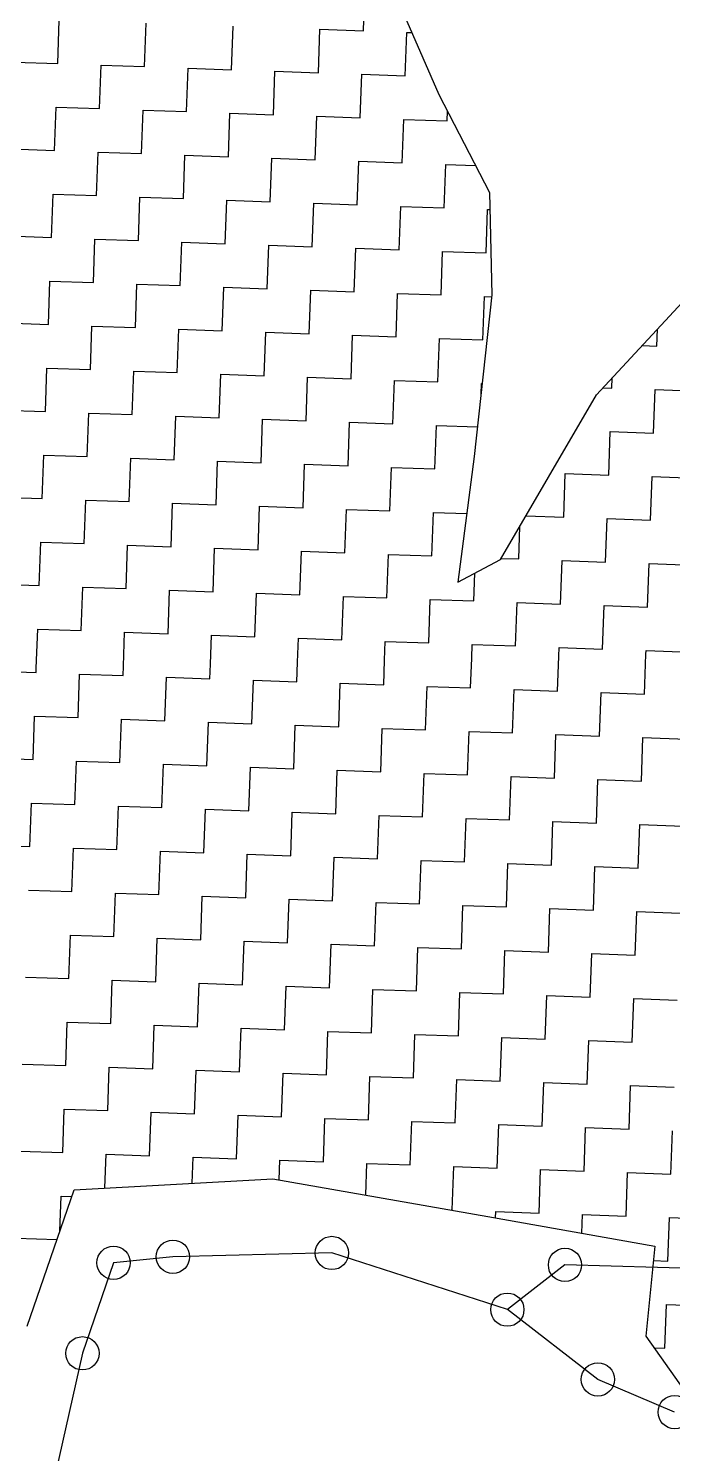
# Model space of a CAD drawing. Header units: metres. Extents: x 287345 to 291891, y 1993918 to 1999987.
# Drawn here: x 290738.5 to 290887.5, y 1997489.3 to 1997818.6 of the extents above; entities that cross this region are included whole.
import ezdxf

# ---------------------------------------------------------------- set-up
doc = ezdxf.new("R2010")
doc.units = ezdxf.units.M
doc.header["$MEASUREMENT"] = 0
doc.layers.add('POLY_HATCH', color=12, linetype='Continuous')
doc.layers.add('POLY_PARCEL', color=6, linetype='Continuous')

msp = doc.modelspace()

# ---------------------------------------------------------------- linework, layer by layer
for centre in [(290758.2, 1997533.33), (290771.93, 1997534.74), (290808.71, 1997535.6), (290862.65, 1997532.83), (290849.31, 1997522.5), (290750.98, 1997512.41), (290870.26, 1997506.39), (290888.03, 1997498.83)]:
    msp.add_circle(centre, 3.85)
at = {"layer": 'POLY_HATCH'}
for p, q in [((290818.05, 1997838.65), (290833.48, 1997803.36)), ((290833.48, 1997803.36), (290845.19, 1997780.72)), ((290845.19, 1997780.72), (290845.75, 1997757.07)), ((290869.96, 1997733.98), (290897.42, 1997763.58)), ((290845.75, 1997757.07), (290841.65, 1997719.7)), ((290847.75, 1997695.86), (290869.96, 1997733.98)), ((290841.65, 1997719.7), (290837.84, 1997690.65)), ((290837.84, 1997690.65), (290847.75, 1997695.86)), ((290738.21, 1997518.65), (290749.06, 1997550.23)), ((290749.06, 1997550.23), (290795.03, 1997552.77)), ((290795.03, 1997552.77), (290844.78, 1997544.07)), ((290844.78, 1997544.07), (290883.47, 1997537.14)), ((290883.47, 1997537.14), (290881.34, 1997516.37)), ((290881.34, 1997516.37), (290902.53, 1997486.44))]:
    msp.add_line(p, q, dxfattribs=at)
at = {"layer": 'POLY_HATCH', "linetype": 'Continuous'}
for p, q in [((290816, 1997818.08), (290816.35, 1997828.14)), ((290745.26, 1997810.52), (290745.61, 1997820.57)), ((290765.37, 1997809.81), (290765.72, 1997819.86)), ((290785.48, 1997809.1), (290785.83, 1997819.15)), ((290805.58, 1997808.38), (290805.94, 1997818.44)), ((290805.94, 1997818.44), (290816, 1997818.08)), ((290825.69, 1997807.67), (290826.05, 1997817.73)), ((290826.05, 1997817.73), (290827.22, 1997817.69)), ((290735.2, 1997810.87), (290745.26, 1997810.52)), ((290754.96, 1997800.11), (290755.31, 1997810.16)), ((290755.31, 1997810.16), (290765.37, 1997809.81)), ((290775.07, 1997799.4), (290775.42, 1997809.45)), ((290775.42, 1997809.45), (290785.48, 1997809.1)), ((290795.17, 1997798.69), (290795.53, 1997808.74)), ((290795.53, 1997808.74), (290805.58, 1997808.38)), ((290815.28, 1997797.97), (290815.64, 1997808.03)), ((290815.64, 1997808.03), (290825.69, 1997807.67)), ((290744.55, 1997790.41), (290744.9, 1997800.46)), ((290744.9, 1997800.46), (290754.96, 1997800.11)), ((290764.66, 1997789.7), (290765.01, 1997799.75)), ((290765.01, 1997799.75), (290775.07, 1997799.4)), ((290784.76, 1997788.99), (290785.12, 1997799.04)), ((290785.12, 1997799.04), (290795.17, 1997798.69)), ((290804.87, 1997788.28), (290805.23, 1997798.33)), ((290805.23, 1997798.33), (290815.28, 1997797.97)), ((290824.98, 1997787.56), (290825.34, 1997797.62)), ((290825.34, 1997797.62), (290835.39, 1997797.26)), ((290835.39, 1997797.26), (290835.47, 1997799.52)), ((290734.49, 1997790.77), (290744.55, 1997790.41)), ((290754.25, 1997780), (290754.6, 1997790.05)), ((290754.6, 1997790.05), (290764.66, 1997789.7)), ((290774.35, 1997779.29), (290774.71, 1997789.34)), ((290774.71, 1997789.34), (290784.76, 1997788.99)), ((290794.46, 1997778.58), (290794.82, 1997788.63)), ((290794.82, 1997788.63), (290804.87, 1997788.28)), ((290814.57, 1997777.86), (290814.93, 1997787.92)), ((290814.93, 1997787.92), (290824.98, 1997787.56)), ((290834.68, 1997777.15), (290835.04, 1997787.21)), ((290835.04, 1997787.21), (290841.96, 1997786.96)), ((290743.83, 1997770.3), (290744.19, 1997780.36)), ((290744.19, 1997780.36), (290754.25, 1997780)), ((290763.94, 1997769.59), (290764.3, 1997779.64)), ((290764.3, 1997779.64), (290774.35, 1997779.29)), ((290784.05, 1997768.88), (290784.41, 1997778.93)), ((290784.41, 1997778.93), (290794.46, 1997778.58)), ((290804.16, 1997768.17), (290804.52, 1997778.22)), ((290804.52, 1997778.22), (290814.57, 1997777.86)), ((290824.27, 1997767.45), (290824.63, 1997777.51)), ((290824.63, 1997777.51), (290834.68, 1997777.15)), ((290844.38, 1997766.74), (290844.74, 1997776.8)), ((290844.74, 1997776.8), (290845.29, 1997776.78)), ((290733.78, 1997770.66), (290743.83, 1997770.3)), ((290753.53, 1997759.89), (290753.89, 1997769.95)), ((290753.89, 1997769.95), (290763.94, 1997769.59)), ((290773.64, 1997759.18), (290774, 1997769.23)), ((290774, 1997769.23), (290784.05, 1997768.88)), ((290793.75, 1997758.47), (290794.11, 1997768.52)), ((290794.11, 1997768.52), (290804.16, 1997768.17)), ((290813.86, 1997757.76), (290814.22, 1997767.81)), ((290814.22, 1997767.81), (290824.27, 1997767.45)), ((290833.97, 1997757.04), (290834.33, 1997767.1)), ((290834.33, 1997767.1), (290844.38, 1997766.74)), ((290743.12, 1997750.19), (290743.48, 1997760.25)), ((290743.48, 1997760.25), (290753.53, 1997759.89)), ((290763.23, 1997749.48), (290763.59, 1997759.53)), ((290763.59, 1997759.53), (290773.64, 1997759.18)), ((290783.34, 1997748.77), (290783.7, 1997758.82)), ((290783.7, 1997758.82), (290793.75, 1997758.47)), ((290803.45, 1997748.06), (290803.81, 1997758.11)), ((290803.81, 1997758.11), (290813.86, 1997757.76)), ((290823.56, 1997747.35), (290823.91, 1997757.4)), ((290823.91, 1997757.4), (290833.97, 1997757.04)), ((290843.67, 1997746.63), (290844.02, 1997756.69)), ((290844.02, 1997756.69), (290845.7, 1997756.63)), ((290733.07, 1997750.55), (290743.12, 1997750.19)), ((290752.82, 1997739.78), (290753.18, 1997749.84)), ((290753.18, 1997749.84), (290763.23, 1997749.48)), ((290772.93, 1997739.07), (290773.29, 1997749.12)), ((290773.29, 1997749.12), (290783.34, 1997748.77)), ((290793.04, 1997738.36), (290793.4, 1997748.41)), ((290793.4, 1997748.41), (290803.45, 1997748.06)), ((290813.15, 1997737.65), (290813.5, 1997747.7)), ((290813.5, 1997747.7), (290823.56, 1997747.35)), ((290883.89, 1997745.21), (290884.03, 1997749.14)), ((290833.26, 1997736.94), (290833.61, 1997746.99)), ((290833.61, 1997746.99), (290843.67, 1997746.63)), ((290880.49, 1997745.33), (290883.89, 1997745.21)), ((290742.41, 1997730.08), (290742.77, 1997740.14)), ((290742.77, 1997740.14), (290752.82, 1997739.78)), ((290762.52, 1997729.37), (290762.88, 1997739.43)), ((290762.88, 1997739.43), (290772.93, 1997739.07)), ((290782.63, 1997728.66), (290782.99, 1997738.71)), ((290782.99, 1997738.71), (290793.04, 1997738.36)), ((290802.74, 1997727.95), (290803.09, 1997738)), ((290803.09, 1997738), (290813.15, 1997737.65)), ((290873.48, 1997735.51), (290873.56, 1997737.86)), ((290822.85, 1997727.24), (290823.2, 1997737.29)), ((290823.2, 1997737.29), (290833.26, 1997736.94)), ((290843.22, 1997734.08), (290843.31, 1997736.58)), ((290843.31, 1997736.58), (290843.5, 1997736.57)), ((290871.44, 1997735.58), (290873.48, 1997735.51)), ((290883.17, 1997725.1), (290883.53, 1997735.16)), ((290883.53, 1997735.16), (290893.58, 1997734.8)), ((290732.36, 1997730.44), (290742.41, 1997730.08)), ((290752.11, 1997719.67), (290752.47, 1997729.73)), ((290752.47, 1997729.73), (290762.52, 1997729.37)), ((290772.22, 1997718.96), (290772.58, 1997729.02)), ((290772.58, 1997729.02), (290782.63, 1997728.66)), ((290792.33, 1997718.25), (290792.68, 1997728.3)), ((290792.68, 1997728.3), (290802.74, 1997727.95)), ((290812.44, 1997717.54), (290812.79, 1997727.59)), ((290812.79, 1997727.59), (290822.85, 1997727.24)), ((290832.55, 1997716.83), (290832.9, 1997726.88)), ((290832.9, 1997726.88), (290842.4, 1997726.54)), ((290872.76, 1997715.4), (290873.12, 1997725.46)), ((290873.12, 1997725.46), (290883.17, 1997725.1)), ((290741.7, 1997709.97), (290742.06, 1997720.03)), ((290742.06, 1997720.03), (290752.11, 1997719.67)), ((290761.81, 1997709.26), (290762.16, 1997719.32)), ((290762.16, 1997719.32), (290772.22, 1997718.96)), ((290781.92, 1997708.55), (290782.27, 1997718.61)), ((290782.27, 1997718.61), (290792.33, 1997718.25)), ((290802.03, 1997707.84), (290802.38, 1997717.89)), ((290802.38, 1997717.89), (290812.44, 1997717.54)), ((290822.14, 1997707.13), (290822.49, 1997717.18)), ((290822.49, 1997717.18), (290832.55, 1997716.83)), ((290862.35, 1997705.7), (290862.71, 1997715.76)), ((290862.71, 1997715.76), (290872.76, 1997715.4)), ((290882.46, 1997704.99), (290882.82, 1997715.05)), ((290882.82, 1997715.05), (290892.87, 1997714.69)), ((290731.65, 1997710.33), (290741.7, 1997709.97)), ((290751.4, 1997699.56), (290751.75, 1997709.62)), ((290751.75, 1997709.62), (290761.81, 1997709.26)), ((290771.51, 1997698.85), (290771.86, 1997708.91)), ((290771.86, 1997708.91), (290781.92, 1997708.55)), ((290791.62, 1997698.14), (290791.97, 1997708.2)), ((290791.97, 1997708.2), (290802.03, 1997707.84)), ((290811.73, 1997697.43), (290812.08, 1997707.48)), ((290812.08, 1997707.48), (290822.14, 1997707.13)), ((290831.83, 1997696.72), (290832.19, 1997706.77)), ((290832.19, 1997706.77), (290839.91, 1997706.5)), ((290853.67, 1997706.01), (290862.35, 1997705.7)), ((290872.05, 1997695.29), (290872.41, 1997705.35)), ((290872.41, 1997705.35), (290882.46, 1997704.99)), ((290851.94, 1997696.01), (290852.21, 1997703.51)), ((290740.99, 1997689.86), (290741.34, 1997699.92)), ((290741.34, 1997699.92), (290751.4, 1997699.56)), ((290761.1, 1997689.15), (290761.45, 1997699.21)), ((290761.45, 1997699.21), (290771.51, 1997698.85)), ((290781.21, 1997688.44), (290781.56, 1997698.5)), ((290781.56, 1997698.5), (290791.62, 1997698.14)), ((290801.32, 1997687.73), (290801.67, 1997697.78)), ((290801.67, 1997697.78), (290811.73, 1997697.43)), ((290821.42, 1997687.02), (290821.78, 1997697.07)), ((290821.78, 1997697.07), (290831.83, 1997696.72)), ((290847.92, 1997696.15), (290851.94, 1997696.01)), ((290861.64, 1997685.6), (290862, 1997695.65)), ((290862, 1997695.65), (290872.05, 1997695.29)), ((290881.75, 1997684.88), (290882.11, 1997694.94)), ((290882.11, 1997694.94), (290892.16, 1997694.58)), ((290841.53, 1997686.31), (290841.76, 1997692.71)), ((290730.93, 1997690.22), (290740.99, 1997689.86)), ((290750.69, 1997679.45), (290751.04, 1997689.51)), ((290751.04, 1997689.51), (290761.1, 1997689.15)), ((290770.8, 1997678.74), (290771.15, 1997688.8)), ((290771.15, 1997688.8), (290781.21, 1997688.44)), ((290790.91, 1997678.03), (290791.26, 1997688.09)), ((290791.26, 1997688.09), (290801.32, 1997687.73)), ((290811.01, 1997677.32), (290811.37, 1997687.37)), ((290811.37, 1997687.37), (290821.42, 1997687.02)), ((290831.12, 1997676.61), (290831.48, 1997686.66)), ((290831.48, 1997686.66), (290841.53, 1997686.31)), ((290851.23, 1997675.9), (290851.59, 1997685.95)), ((290851.59, 1997685.95), (290861.64, 1997685.6)), ((290871.34, 1997675.19), (290871.7, 1997685.24)), ((290871.7, 1997685.24), (290881.75, 1997684.88)), ((290740.31, 1997670.79), (290740.63, 1997679.81)), ((290740.63, 1997679.81), (290750.69, 1997679.45)), ((290760.46, 1997671.24), (290760.74, 1997679.1)), ((290760.74, 1997679.1), (290770.8, 1997678.74)), ((290780.61, 1997671.7), (290780.85, 1997678.39)), ((290780.85, 1997678.39), (290790.91, 1997678.03)), ((290800.76, 1997672.15), (290800.96, 1997677.68)), ((290800.96, 1997677.68), (290811.01, 1997677.32)), ((290820.91, 1997672.61), (290821.07, 1997676.96)), ((290821.07, 1997676.96), (290831.12, 1997676.61)), ((290841.06, 1997673.06), (290841.18, 1997676.25)), ((290841.18, 1997676.25), (290851.23, 1997675.9)), ((290861.22, 1997673.52), (290861.29, 1997675.54)), ((290861.29, 1997675.54), (290871.34, 1997675.19)), ((290780.49, 1997668.33), (290780.61, 1997671.7)), ((290800.6, 1997667.62), (290800.76, 1997672.15)), ((290820.71, 1997666.91), (290820.91, 1997672.61)), ((290840.82, 1997666.2), (290841.06, 1997673.06)), ((290860.93, 1997665.49), (290861.22, 1997673.52)), ((290881.04, 1997664.77), (290881.37, 1997673.98)), ((290881.37, 1997673.98), (290881.4, 1997674.83)), ((290881.4, 1997674.83), (290891.45, 1997674.47)), ((290730.22, 1997670.11), (290740.28, 1997669.76)), ((290740.28, 1997669.76), (290740.31, 1997670.79)), ((290749.98, 1997659.35), (290750.33, 1997669.4)), ((290750.33, 1997669.4), (290760.39, 1997669.04)), ((290760.39, 1997669.04), (290760.46, 1997671.24)), ((290770.08, 1997658.63), (290770.44, 1997668.69)), ((290770.44, 1997668.69), (290780.49, 1997668.33)), ((290790.19, 1997657.92), (290790.55, 1997667.98)), ((290790.55, 1997667.98), (290800.6, 1997667.62)), ((290810.3, 1997657.21), (290810.66, 1997667.27)), ((290810.66, 1997667.27), (290820.71, 1997666.91)), ((290830.41, 1997656.5), (290830.77, 1997666.55)), ((290830.77, 1997666.55), (290840.82, 1997666.2)), ((290850.52, 1997655.79), (290850.88, 1997665.84)), ((290850.88, 1997665.84), (290860.93, 1997665.49)), ((290870.63, 1997655.08), (290870.99, 1997665.13)), ((290870.99, 1997665.13), (290881.04, 1997664.77)), ((290739.57, 1997649.65), (290739.92, 1997659.7)), ((290739.92, 1997659.7), (290749.98, 1997659.35)), ((290759.67, 1997648.94), (290760.03, 1997658.99)), ((290760.03, 1997658.99), (290770.08, 1997658.63)), ((290779.78, 1997648.22), (290780.14, 1997658.28)), ((290780.14, 1997658.28), (290790.19, 1997657.92)), ((290799.89, 1997647.51), (290800.25, 1997657.57)), ((290800.25, 1997657.57), (290810.3, 1997657.21)), ((290820, 1997646.8), (290820.36, 1997656.86)), ((290820.36, 1997656.86), (290830.41, 1997656.5)), ((290840.11, 1997646.09), (290840.47, 1997656.14)), ((290840.47, 1997656.14), (290850.52, 1997655.79)), ((290860.22, 1997645.38), (290860.57, 1997655.43)), ((290860.57, 1997655.43), (290870.63, 1997655.08)), ((290880.33, 1997644.67), (290880.68, 1997654.72)), ((290880.68, 1997654.72), (290890.74, 1997654.36)), ((290729.51, 1997650), (290739.57, 1997649.65)), ((290749.26, 1997639.24), (290749.62, 1997649.29)), ((290749.62, 1997649.29), (290759.67, 1997648.94)), ((290769.37, 1997638.53), (290769.73, 1997648.58)), ((290769.73, 1997648.58), (290779.78, 1997648.22)), ((290789.48, 1997637.81), (290789.84, 1997647.87)), ((290789.84, 1997647.87), (290799.89, 1997647.51)), ((290809.59, 1997637.1), (290809.95, 1997647.16)), ((290809.95, 1997647.16), (290820, 1997646.8)), ((290829.7, 1997636.39), (290830.06, 1997646.44)), ((290830.06, 1997646.44), (290840.11, 1997646.09)), ((290849.81, 1997635.68), (290850.16, 1997645.73)), ((290850.16, 1997645.73), (290860.22, 1997645.38)), ((290869.92, 1997634.97), (290870.27, 1997645.02)), ((290870.27, 1997645.02), (290880.33, 1997644.67)), ((290738.85, 1997629.54), (290739.21, 1997639.59)), ((290739.21, 1997639.59), (290749.26, 1997639.24)), ((290758.96, 1997628.83), (290759.32, 1997638.88)), ((290759.32, 1997638.88), (290769.37, 1997638.53)), ((290779.07, 1997628.11), (290779.43, 1997638.17)), ((290779.43, 1997638.17), (290789.48, 1997637.81)), ((290799.18, 1997627.4), (290799.54, 1997637.46)), ((290799.54, 1997637.46), (290809.59, 1997637.1)), ((290819.29, 1997626.69), (290819.65, 1997636.75)), ((290819.65, 1997636.75), (290829.7, 1997636.39)), ((290839.4, 1997625.98), (290839.75, 1997636.03)), ((290839.75, 1997636.03), (290849.81, 1997635.68)), ((290859.51, 1997625.27), (290859.86, 1997635.32)), ((290859.86, 1997635.32), (290869.92, 1997634.97)), ((290879.62, 1997624.56), (290879.97, 1997634.61)), ((290879.97, 1997634.61), (290890.03, 1997634.26)), ((290728.8, 1997629.89), (290738.85, 1997629.54)), ((290748.55, 1997619.13), (290748.91, 1997629.18)), ((290748.91, 1997629.18), (290758.96, 1997628.83)), ((290768.66, 1997618.42), (290769.02, 1997628.47)), ((290769.02, 1997628.47), (290779.07, 1997628.11)), ((290788.77, 1997617.7), (290789.13, 1997627.76)), ((290789.13, 1997627.76), (290799.18, 1997627.4)), ((290808.88, 1997616.99), (290809.24, 1997627.05)), ((290809.24, 1997627.05), (290819.29, 1997626.69)), ((290828.99, 1997616.28), (290829.34, 1997626.34)), ((290829.34, 1997626.34), (290839.4, 1997625.98)), ((290849.1, 1997615.57), (290849.45, 1997625.62)), ((290849.45, 1997625.62), (290859.51, 1997625.27)), ((290869.21, 1997614.86), (290869.56, 1997624.91)), ((290869.56, 1997624.91), (290879.62, 1997624.56)), ((290738.5, 1997619.48), (290748.55, 1997619.13)), ((290758.25, 1997608.72), (290758.61, 1997618.77)), ((290758.61, 1997618.77), (290768.66, 1997618.42)), ((290778.36, 1997608.01), (290778.72, 1997618.06)), ((290778.72, 1997618.06), (290788.77, 1997617.7)), ((290798.47, 1997607.29), (290798.82, 1997617.35)), ((290798.82, 1997617.35), (290808.88, 1997616.99)), ((290818.58, 1997606.58), (290818.93, 1997616.64)), ((290818.93, 1997616.64), (290828.99, 1997616.28)), ((290838.69, 1997605.87), (290839.04, 1997615.93)), ((290839.04, 1997615.93), (290849.1, 1997615.57)), ((290858.8, 1997605.16), (290859.15, 1997615.21)), ((290859.15, 1997615.21), (290869.21, 1997614.86)), ((290878.91, 1997604.45), (290879.26, 1997614.5)), ((290879.26, 1997614.5), (290889.32, 1997614.15)), ((290747.84, 1997599.02), (290748.2, 1997609.07)), ((290748.2, 1997609.07), (290758.25, 1997608.72)), ((290767.95, 1997598.31), (290768.31, 1997608.36)), ((290768.31, 1997608.36), (290778.36, 1997608.01)), ((290788.06, 1997597.6), (290788.41, 1997607.65)), ((290788.41, 1997607.65), (290798.47, 1997607.29)), ((290808.17, 1997596.88), (290808.52, 1997606.94)), ((290808.52, 1997606.94), (290818.58, 1997606.58)), ((290828.28, 1997596.17), (290828.63, 1997606.23)), ((290828.63, 1997606.23), (290838.69, 1997605.87)), ((290848.39, 1997595.46), (290848.74, 1997605.52)), ((290848.74, 1997605.52), (290858.8, 1997605.16)), ((290868.49, 1997594.75), (290868.85, 1997604.8)), ((290868.85, 1997604.8), (290878.91, 1997604.45)), ((290737.79, 1997599.37), (290747.84, 1997599.02)), ((290757.54, 1997588.61), (290757.9, 1997598.66)), ((290757.9, 1997598.66), (290767.95, 1997598.31)), ((290777.65, 1997587.9), (290778, 1997597.95)), ((290778, 1997597.95), (290788.06, 1997597.6)), ((290797.76, 1997587.19), (290798.11, 1997597.24)), ((290798.11, 1997597.24), (290808.17, 1997596.88)), ((290817.87, 1997586.47), (290818.22, 1997596.53)), ((290818.22, 1997596.53), (290828.28, 1997596.17)), ((290837.98, 1997585.76), (290838.33, 1997595.82)), ((290838.33, 1997595.82), (290848.39, 1997595.46)), ((290858.08, 1997585.05), (290858.44, 1997595.11)), ((290858.44, 1997595.11), (290868.49, 1997594.75)), ((290878.19, 1997584.34), (290878.55, 1997594.39)), ((290878.55, 1997594.39), (290888.6, 1997594.04)), ((290747.13, 1997578.91), (290747.49, 1997588.96)), ((290747.49, 1997588.96), (290757.54, 1997588.61)), ((290767.24, 1997578.2), (290767.59, 1997588.25)), ((290767.59, 1997588.25), (290777.65, 1997587.9)), ((290787.35, 1997577.49), (290787.7, 1997587.54)), ((290787.7, 1997587.54), (290797.76, 1997587.19)), ((290807.46, 1997576.78), (290807.81, 1997586.83)), ((290807.81, 1997586.83), (290817.87, 1997586.47)), ((290827.57, 1997576.06), (290827.92, 1997586.12)), ((290827.92, 1997586.12), (290837.98, 1997585.76)), ((290847.67, 1997575.35), (290848.03, 1997585.41)), ((290848.03, 1997585.41), (290858.08, 1997585.05)), ((290867.78, 1997574.64), (290868.14, 1997584.69)), ((290868.14, 1997584.69), (290878.19, 1997584.34)), ((290737.07, 1997579.27), (290747.13, 1997578.91)), ((290756.83, 1997568.5), (290757.18, 1997578.55)), ((290757.18, 1997578.55), (290767.24, 1997578.2)), ((290776.94, 1997567.79), (290777.29, 1997577.84)), ((290777.29, 1997577.84), (290787.35, 1997577.49)), ((290797.05, 1997567.08), (290797.4, 1997577.13)), ((290797.4, 1997577.13), (290807.46, 1997576.78)), ((290817.15, 1997566.36), (290817.51, 1997576.42)), ((290817.51, 1997576.42), (290827.57, 1997576.06)), ((290837.26, 1997565.65), (290837.62, 1997575.71)), ((290837.62, 1997575.71), (290847.67, 1997575.35)), ((290857.37, 1997564.94), (290857.73, 1997575)), ((290857.73, 1997575), (290867.78, 1997574.64)), ((290877.48, 1997564.23), (290877.84, 1997574.28)), ((290877.84, 1997574.28), (290887.89, 1997573.93)), ((290746.42, 1997558.8), (290746.77, 1997568.86)), ((290746.77, 1997568.86), (290756.83, 1997568.5)), ((290766.53, 1997558.09), (290766.88, 1997568.14)), ((290766.88, 1997568.14), (290776.94, 1997567.79)), ((290786.64, 1997557.38), (290786.99, 1997567.43)), ((290786.99, 1997567.43), (290797.05, 1997567.08)), ((290806.74, 1997556.67), (290807.1, 1997566.72)), ((290807.1, 1997566.72), (290817.15, 1997566.36)), ((290826.85, 1997555.95), (290827.21, 1997566.01)), ((290827.21, 1997566.01), (290837.26, 1997565.65)), ((290846.96, 1997555.24), (290847.32, 1997565.3)), ((290847.32, 1997565.3), (290857.37, 1997564.94)), ((290867.07, 1997554.53), (290867.43, 1997564.59)), ((290867.43, 1997564.59), (290877.48, 1997564.23)), ((290887.18, 1997553.82), (290887.54, 1997563.87)), ((290736.36, 1997559.16), (290746.42, 1997558.8)), ((290756.2, 1997550.63), (290756.47, 1997558.45)), ((290756.47, 1997558.45), (290766.53, 1997558.09)), ((290776.37, 1997551.74), (290776.58, 1997557.73)), ((290776.58, 1997557.73), (290786.64, 1997557.38)), ((290796.53, 1997552.51), (290796.69, 1997557.02)), ((290796.69, 1997557.02), (290806.74, 1997556.67)), ((290816.54, 1997549.01), (290816.8, 1997556.31)), ((290816.8, 1997556.31), (290826.85, 1997555.95)), ((290836.55, 1997545.54), (290836.91, 1997555.6)), ((290836.91, 1997555.6), (290846.96, 1997555.24)), ((290856.66, 1997544.83), (290857.02, 1997554.89)), ((290857.02, 1997554.89), (290867.07, 1997554.53)), ((290876.77, 1997544.12), (290877.13, 1997554.18)), ((290877.13, 1997554.18), (290887.18, 1997553.82)), ((290745.78, 1997540.68), (290746.06, 1997548.75)), ((290746.06, 1997548.75), (290748.52, 1997548.66)), ((290836.28, 1997545.55), (290836.55, 1997545.54)), ((290846.56, 1997543.75), (290846.61, 1997545.19)), ((290846.61, 1997545.19), (290856.66, 1997544.83)), ((290866.56, 1997540.16), (290866.72, 1997544.48)), ((290866.72, 1997544.48), (290876.77, 1997544.12)), ((290886.47, 1997533.71), (290886.82, 1997543.77)), ((290886.82, 1997543.77), (290896.88, 1997543.41)), ((290735.65, 1997539.05), (290745.1, 1997538.71)), ((290883.13, 1997533.83), (290886.47, 1997533.71)), ((290885.76, 1997513.6), (290886.11, 1997523.66)), ((290886.11, 1997523.66), (290896.17, 1997523.3)), ((290883.24, 1997513.69), (290885.76, 1997513.6))]:
    msp.add_line(p, q, dxfattribs=at)
at = {"layer": 'POLY_PARCEL'}
for p, q in [((290758.2, 1997533.33), (290750.98, 1997512.41)), ((290771.93, 1997534.74), (290758.2, 1997533.33)), ((290808.71, 1997535.6), (290771.93, 1997534.74)), ((290849.31, 1997522.5), (290808.71, 1997535.6)), ((290862.65, 1997532.83), (290849.31, 1997522.5)), ((290929.58, 1997530.89), (290862.65, 1997532.83)), ((290870.26, 1997506.39), (290849.31, 1997522.5)), ((290750.98, 1997512.41), (290744.82, 1997484.98)), ((290888.03, 1997498.83), (290870.26, 1997506.39))]:
    msp.add_line(p, q, dxfattribs=at)

doc.saveas('drawing.dxf')
